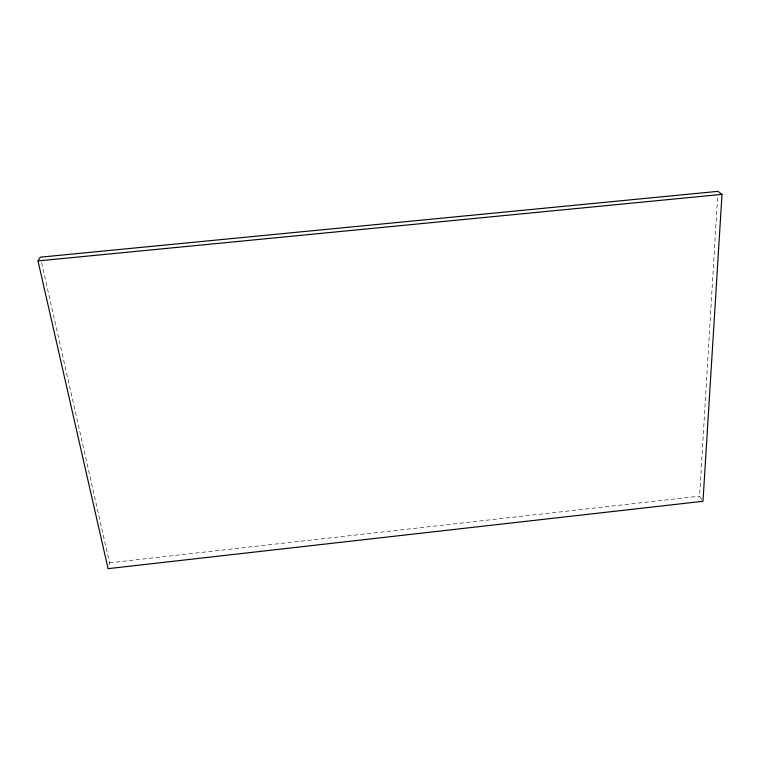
<?xml version="1.0" encoding="UTF-8"?>
<svg xmlns="http://www.w3.org/2000/svg" width="760" height="760" viewBox="0 0 760 760"><rect width="100%" height="100%" fill="white"/><g stroke="black" fill="none" stroke-linecap="round" stroke-linejoin="round"><path stroke-width="0.57" stroke-dasharray="3.8 2.85" d="M701.85 499.586L699.589 496.175L717.658 196.07M109.041 564.765L109.525 562.818L41.392 261.791M109.525 562.818L699.589 496.175"/><path stroke-width="1.14" d="M722 194.361L702.981 501.286L108.072 568.651L38 260.917L40.346 257.165L717.943 191.349L722 194.361L38 260.917"/></g></svg>
